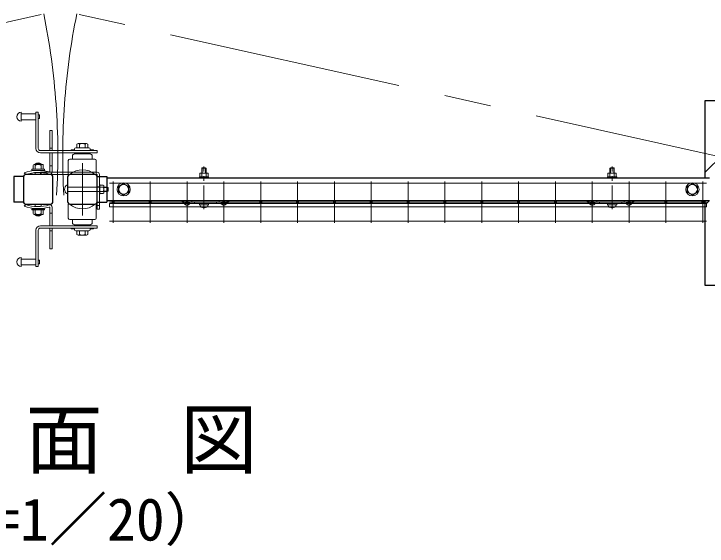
# Model space of a CAD drawing. Units: millimetres, scale not verified. Extents: x -4200 to 4200, y -2970 to 2970.
# Drawn here: x 1115 to 2056, y 1404 to 2126 of the extents above; entities that cross this region are included whole.
import ezdxf
from ezdxf.enums import TextEntityAlignment as Align

# ---------------------------------------------------------------- set-up
doc = ezdxf.new("R2010")
doc.units = ezdxf.units.MM
doc.header["$LTSCALE"] = 10
doc.linetypes.add('USER1', pattern=[50.8, 31.75, -6.35, 6.35, -6.35])
for name, color, linetype, lineweight in [('0-0_D-STR4', 7, 'Continuous', 25), ('0-1_D-STR-DIM', 7, 'Continuous', 13), ('0-5_D-STR1', 1, 'Continuous', 25), ('0-6_D-BMK', 2, 'USER1', 13), ('0-7_D-STR-TXT', 7, 'Continuous', 13), ('0-8_D-STR3', 3, 'Continuous', 13), ('0-A_D-DCR-HCH', 7, 'Continuous', 13), ('0-B_D-STR2', 7, 'Continuous', 13)]:
    doc.layers.add(name, color=color, linetype=linetype, lineweight=lineweight)
doc.styles.add('ＭＳ ゴシック', font='')
doc.styles.get('ＭＳ ゴシック').set_extended_font_data('MS Gothic')

# ---------------------------------------------------------------- blocks, each defined once
blk = doc.blocks.new('A$C5ded3bdc')
at = {"layer": '0-6_D-BMK'}
blk.add_line((0, -75), (0, 504), dxfattribs=at)
at = {"layer": '0-8_D-STR3'}
for p, q in [((-23, 484), (-30, 477)), ((30, 477), (-30, 477)), ((-30, 477), (-30, 413)), ((-23, 484), (-23, 413)), ((23, 484), (-23, 484)), ((23, 484), (23, 413)), ((23, 484), (30, 477)), ((30, 477), (30, 413)), ((-57.5, 404.8), (-57.5, 363)), ((-43.3, 413), (43.3, 413)), ((-29.1, 404.8), (-29.1, 363)), ((29.1, 404.8), (29.1, 363)), ((57.5, 404.8), (57.5, 363)), ((-62.5, 363), (62.5, 363)), ((-62.5, 347), (-62.5, 363)), ((-62.5, 347), (62.5, 347)), ((-57.5, 363), (57.5, 363)), ((62.5, 347), (62.5, 363)), ((-62.5, 0), (62.5, 0)), ((-62.5, -16), (-62.5, 0)), ((62.5, -16), (62.5, 0)), ((-62.5, -16), (62.5, -16)), ((-51.8, -16), (51.8, -16)), ((-51.8, -31.3), (-51.8, -16)), ((51.8, -31.6), (51.8, -16))]:
    blk.add_line(p, q, dxfattribs=at)
for centre, radius, start, end in [((-43.3, 396.6), 16.4, 30, 150), ((0, 357.2), 55.8, 58.543, 121.457), ((43.3, 396.6), 16.4, 30, 150), ((-32.8, -31.3), 19, 180, 253.92714), ((0.7, 85), 140, 253.92714, 285.41383), ((32.8, -31.6), 19, 285.41383, 0)]:
    blk.add_arc(centre, radius, start, end, dxfattribs=at)

msp = doc.modelspace()

# ---------------------------------------------------------------- linework, layer by layer
at = {"layer": '0-0_D-STR4'}
msp.add_lwpolyline([(2053.16, 1872.85), (2053.16, 1758.35), (2303.16, 1758.35), (2303.16, 2008.35), (2053.16, 2008.35), (2053.16, 1903.85)], dxfattribs=at)
at = {"layer": '0-5_D-STR1'}
for p, q in [((1128.16, 1905.15), (1128.16, 1871.55)), ((1164.96, 1908.35), (1131.36, 1908.35)), ((1168.16, 1871.55), (1168.16, 1905.15)), ((1188.16, 1905.15), (1188.16, 1871.55)), ((1224.96, 1908.35), (1191.36, 1908.35)), ((1228.09, 1905.8), (1241.16, 1905.8)), ((1228.16, 1871.55), (1228.16, 1905.15)), ((1241.15, 1903.85), (2059.15, 1903.85)), ((1241.16, 1905.8), (1241.16, 1870.9)), ((2059.15, 1872.85), (1241.15, 1872.85)), ((1128.23, 1870.9), (1115.16, 1870.9)), ((1131.36, 1868.35), (1164.96, 1868.35)), ((1191.36, 1868.35), (1224.96, 1868.35)), ((1228.09, 1870.9), (1241.16, 1870.9))]:
    msp.add_line(p, q, dxfattribs=at)
msp.add_lwpolyline([(1128.23, 1905.8), (1115.16, 1905.8), (1115.16, 1870.9)], dxfattribs=at)
for centre, start, end in [((1131.36, 1905.15), 90, 180), ((1164.96, 1905.15), 0, 90), ((1191.36, 1905.15), 90, 180), ((1224.96, 1905.15), 0, 90), ((1131.36, 1871.55), 180, 270), ((1164.96, 1871.55), 270, 0), ((1191.36, 1871.55), 180, 270), ((1224.96, 1871.55), 270, 0)]:
    msp.add_arc(centre, 3.2, start, end, dxfattribs=at)
at = {"layer": '0-6_D-BMK'}
for p, q in [((222.47, 1919.2), (1155.7, 2126.37)), ((2133.84, 1919.2), (1200.63, 2126.37)), ((1208.16, 1852.95), (1208.16, 1923.75))]:
    msp.add_line(p, q, dxfattribs=at)
for centre, radius, start, end in [((220.13, 1936.03), 954.73, 356.664, 11.49985), ((2136.17, 1936.01), 954.72, 168.49887, 183.33466)]:
    msp.add_arc(centre, radius, start, end, dxfattribs=at)
at = {"layer": '0-8_D-STR3'}
for p, q in [((1125.16, 1992.85), (1125.16, 1980.85)), ((1145.16, 1990.85), (1125.16, 1990.85)), ((1145.16, 1992.85), (1148.16, 1992.85)), ((1145.16, 1992.85), (1145.16, 1943.85)), ((1148.16, 1992.85), (1148.16, 1943.85)), ((1150.16, 1989.35), (1148.16, 1989.35)), ((1150.16, 1989.35), (1150.16, 1984.35)), ((1145.16, 1982.85), (1125.16, 1982.85)), ((1150.16, 1984.35), (1148.16, 1984.35)), ((1167.16, 1968.35), (1164.16, 1968.35)), ((1164.16, 1940.85), (1164.16, 1968.35)), ((1167.16, 1940.85), (1167.16, 1968.35)), ((1200.55, 1949.65), (1200.55, 1944.85)), ((1202.38, 1950.35), (1213.72, 1950.35)), ((1204.3, 1949.65), (1204.3, 1944.85)), ((1211.8, 1949.65), (1211.8, 1944.85)), ((1215.55, 1949.65), (1215.55, 1944.85)), ((1151.16, 1940.85), (1228.16, 1940.85)), ((1167.16, 1944.35), (1164.16, 1944.35)), ((1193.05, 1941.85), (1197.05, 1941.85)), ((1193.05, 1941.85), (1193.05, 1940.85)), ((1197.55, 1943.35), (1197.55, 1942.35)), ((1199.05, 1944.85), (1217.05, 1944.85)), ((1200.55, 1944.85), (1215.55, 1944.85)), ((1218.55, 1943.35), (1218.55, 1942.35)), ((1219.05, 1941.85), (1223.05, 1941.85)), ((1223.05, 1941.85), (1223.05, 1940.85)), ((1228.16, 1940.85), (1228.16, 1937.85)), ((1151.16, 1937.85), (1228.16, 1937.85)), ((1164.16, 1937.85), (1164.16, 1912.97)), ((1167.16, 1937.85), (1167.16, 1911.85)), ((1191.05, 1929.35), (1225.05, 1929.35)), ((1194.55, 1933.35), (1194.55, 1929.35)), ((1194.55, 1929.35), (1221.55, 1929.35)), ((1196.78, 1936.25), (1198.4, 1937.85)), ((1197.55, 1936.35), (1218.55, 1936.35)), ((1198.4, 1937.85), (1199.45, 1936.78)), ((1199.01, 1936.35), (1199.45, 1936.78)), ((1207.3, 1937.85), (1207.3, 1936.35)), ((1207.3, 1937.85), (1208.8, 1937.85)), ((1208.8, 1937.85), (1208.8, 1936.35)), ((1217.71, 1937.85), (1216.66, 1936.78)), ((1217.09, 1936.35), (1216.66, 1936.78)), ((1219.33, 1936.25), (1217.71, 1937.85)), ((1221.55, 1933.35), (1221.55, 1929.35)), ((1141.34, 1920.73), (1141.34, 1915.73)), ((1153.55, 1922.13), (1142.75, 1922.13)), ((1144.15, 1922.73), (1144.15, 1922.12)), ((1144.15, 1922.73), (1152.16, 1922.73)), ((1144.15, 1920.73), (1144.15, 1915.69)), ((1144.65, 1923.07), (1144.65, 1922.12)), ((1151.66, 1923.08), (1151.66, 1922.15)), ((1152.16, 1922.73), (1152.16, 1922.15)), ((1152.16, 1920.73), (1152.16, 1915.69)), ((1154.93, 1920.73), (1154.93, 1915.64)), ((1164.16, 1920.35), (1167.16, 1920.35)), ((1189.05, 1927.35), (1189.05, 1908.35)), ((1227.05, 1927.35), (1227.05, 1908.35)), ((1131.18, 1908.35), (1129.16, 1910.57)), ((1156.55, 1915.69), (1139.75, 1915.69)), ((1139.75, 1915.69), (1139.75, 1914.09)), ((1139.75, 1914.09), (1156.55, 1914.09)), ((1144.15, 1908.35), (1144.15, 1911.16)), ((1151.36, 1911.55), (1228.16, 1911.55)), ((1151.36, 1911.55), (1151.36, 1908.35)), ((1152.16, 1908.35), (1152.16, 1911.16)), ((1156.55, 1915.69), (1156.55, 1914.09)), ((1151.36, 1908.35), (1228.16, 1908.35)), ((1189.05, 1908.35), (1190.89, 1908.35)), ((1228.16, 1861.55), (1228.16, 1908.35)), ((1186.98, 1894.12), (1188.16, 1894.12)), ((1188.16, 1894.12), (1188.16, 1882.57)), ((1231.36, 1891.55), (1228.16, 1891.55)), ((1231.36, 1894.85), (1232.06, 1894.85)), ((1231.36, 1881.85), (1231.36, 1894.85)), ((1232.06, 1881.85), (1232.06, 1894.85)), ((1232.06, 1894.12), (1236.48, 1894.12)), ((1237.36, 1884.02), (1237.36, 1892.68)), ((1264.16, 1896.1), (1257.16, 1892.06)), ((1257.16, 1892.06), (1257.16, 1884.64)), ((1264.16, 1896.1), (1271.16, 1892.06)), ((1271.16, 1892.06), (1271.16, 1884.64)), ((2036.15, 1896.1), (2029.15, 1892.06)), ((2029.15, 1892.06), (2029.15, 1884.64)), ((2036.15, 1896.1), (2043.15, 1892.06)), ((2043.15, 1892.06), (2043.15, 1884.64)), ((1186.98, 1882.57), (1188.16, 1882.57)), ((1188.16, 1891.35), (1231.36, 1891.35)), ((1188.16, 1885.35), (1231.36, 1885.35)), ((1232.06, 1891.23), (1236.48, 1891.23)), ((1232.06, 1885.46), (1236.48, 1885.46)), ((1232.06, 1882.57), (1236.48, 1882.57)), ((1242.46, 1891.35), (1237.36, 1891.35)), ((1243.16, 1890.65), (1237.36, 1890.65)), ((1243.16, 1886.05), (1237.36, 1886.05)), ((1242.46, 1885.35), (1237.36, 1885.35)), ((1242.46, 1885.35), (1242.46, 1891.35)), ((1243.16, 1890.65), (1242.46, 1891.35)), ((1243.16, 1886.05), (1242.46, 1885.35)), ((1243.16, 1886.05), (1243.16, 1890.65)), ((1264.16, 1880.6), (1257.16, 1884.64)), ((1264.16, 1880.6), (1271.16, 1884.64)), ((2036.15, 1880.6), (2029.15, 1884.64)), ((2036.15, 1880.6), (2043.15, 1884.64)), ((1231.36, 1881.85), (1232.06, 1881.85)), ((1131.18, 1867.85), (1129.16, 1865.63)), ((1144.15, 1868.35), (1144.15, 1865.04)), ((1152.16, 1868.35), (1152.16, 1865.04)), ((1164.16, 1838.85), (1164.16, 1863.23)), ((1167.16, 1838.85), (1167.16, 1864.35)), ((1189.05, 1868.35), (1190.89, 1868.35)), ((1189.05, 1849.35), (1189.05, 1868.35)), ((1225.55, 1868.35), (1227.05, 1868.35)), ((1227.05, 1849.35), (1227.05, 1868.35)), ((1231.36, 1866.55), (1228.16, 1866.55)), ((1343.45, 1871.34), (1344.49, 1872.55)), ((1343.45, 1871.34), (1348.16, 1867.28)), ((1344.49, 1872.55), (1349.2, 1868.49)), ((1353.08, 1870.33), (1351.1, 1868.52)), ((1354.16, 1869.15), (1352.18, 1867.34)), ((1354.16, 1870.75), (1356.66, 1870.75)), ((1354.16, 1869.15), (1396.16, 1869.15)), ((1356.66, 1872.55), (1393.66, 1872.55)), ((1356.66, 1870.75), (1356.66, 1872.55)), ((1393.66, 1870.75), (1356.66, 1870.75)), ((1360.16, 1870.75), (1360.16, 1869.15)), ((1390.16, 1870.75), (1390.16, 1869.15)), ((1393.66, 1870.75), (1393.66, 1872.55)), ((1393.66, 1870.75), (1396.16, 1870.75)), ((1396.16, 1869.15), (1398.15, 1867.34)), ((1397.24, 1870.33), (1399.22, 1868.52)), ((1405.83, 1872.55), (1401.12, 1868.49)), ((1406.88, 1871.34), (1402.17, 1867.28)), ((1406.88, 1871.34), (1405.83, 1872.55)), ((1893.44, 1871.34), (1894.48, 1872.55)), ((1893.44, 1871.34), (1898.15, 1867.28)), ((1894.48, 1872.55), (1899.19, 1868.49)), ((1903.08, 1870.33), (1901.09, 1868.52)), ((1904.15, 1869.15), (1902.17, 1867.34)), ((1904.15, 1870.75), (1906.65, 1870.75)), ((1904.15, 1869.15), (1946.15, 1869.15)), ((1906.65, 1872.55), (1943.65, 1872.55)), ((1906.65, 1870.75), (1906.65, 1872.55)), ((1943.65, 1870.75), (1906.65, 1870.75)), ((1910.15, 1870.75), (1910.15, 1869.15)), ((1940.15, 1870.75), (1940.15, 1869.15)), ((1943.65, 1870.75), (1943.65, 1872.55)), ((1943.65, 1870.75), (1946.15, 1870.75)), ((1946.15, 1869.15), (1948.14, 1867.34)), ((1947.23, 1870.33), (1949.22, 1868.52)), ((1955.82, 1872.55), (1951.11, 1868.49)), ((1956.87, 1871.34), (1952.16, 1867.28)), ((1956.87, 1871.34), (1955.82, 1872.55)), ((1139.75, 1862.1), (1156.55, 1862.1)), ((1141.34, 1855.47), (1141.34, 1860.47)), ((1153.55, 1854.06), (1142.75, 1854.06)), ((1144.15, 1855.47), (1144.15, 1860.5)), ((1144.15, 1853.47), (1144.15, 1854.08)), ((1144.65, 1853.13), (1144.65, 1854.08)), ((1151.66, 1853.12), (1151.66, 1854.05)), ((1152.16, 1855.47), (1152.16, 1860.5)), ((1152.16, 1853.47), (1152.16, 1854.05)), ((1154.93, 1855.47), (1154.93, 1860.55)), ((1156.55, 1860.5), (1156.55, 1862.1)), ((1164.16, 1855.85), (1167.16, 1855.85)), ((1144.15, 1853.47), (1152.16, 1853.47)), ((1191.05, 1847.35), (1225.05, 1847.35)), ((1194.55, 1847.35), (1221.55, 1847.35)), ((1194.55, 1843.35), (1194.55, 1847.35)), ((1221.55, 1843.35), (1221.55, 1847.35)), ((1151.16, 1838.85), (1228.16, 1838.85)), ((1151.16, 1835.85), (1228.16, 1835.85)), ((1164.16, 1835.85), (1164.16, 1807.85)), ((1167.16, 1835.85), (1167.16, 1807.85)), ((1193.05, 1834.85), (1193.05, 1835.85)), ((1196.78, 1840.45), (1198.4, 1838.85)), ((1197.55, 1840.35), (1218.55, 1840.35)), ((1198.4, 1838.85), (1199.45, 1839.92)), ((1199.01, 1840.35), (1199.45, 1839.92)), ((1207.3, 1838.85), (1207.3, 1840.35)), ((1207.3, 1838.85), (1208.8, 1838.85)), ((1208.8, 1838.85), (1208.8, 1840.35)), ((1217.09, 1840.35), (1216.66, 1839.92)), ((1217.71, 1838.85), (1216.66, 1839.92)), ((1219.33, 1840.45), (1217.71, 1838.85)), ((1223.05, 1834.85), (1223.05, 1835.85)), ((1228.16, 1835.85), (1228.16, 1838.85)), ((1145.16, 1783.85), (1145.16, 1832.85)), ((1148.16, 1783.85), (1148.16, 1832.85)), ((1167.16, 1831.85), (1164.16, 1831.85)), ((1193.05, 1834.85), (1197.05, 1834.85)), ((1197.55, 1833.35), (1197.55, 1834.35)), ((1199.05, 1831.85), (1217.05, 1831.85)), ((1200.55, 1831.85), (1215.55, 1831.85)), ((1200.55, 1827.05), (1200.55, 1831.85)), ((1202.38, 1826.35), (1213.72, 1826.35)), ((1204.3, 1827.05), (1204.3, 1831.85)), ((1211.8, 1827.05), (1211.8, 1831.85)), ((1215.55, 1827.05), (1215.55, 1831.85)), ((1218.55, 1833.35), (1218.55, 1834.35)), ((1219.05, 1834.85), (1223.05, 1834.85)), ((1167.16, 1807.85), (1164.16, 1807.85)), ((1125.16, 1783.85), (1125.16, 1795.85)), ((1145.16, 1793.85), (1125.16, 1793.85)), ((1150.16, 1792.35), (1148.16, 1792.35)), ((1150.16, 1787.35), (1150.16, 1792.35)), ((1145.16, 1785.85), (1125.16, 1785.85)), ((1145.16, 1783.85), (1148.16, 1783.85)), ((1150.16, 1787.35), (1148.16, 1787.35))]:
    msp.add_line(p, q, dxfattribs=at)
for points in [[(1228.16, 1861.55), (1231.36, 1861.55), (1231.36, 1908.35)], [(1156.55, 1860.5), (1139.75, 1860.5), (1139.75, 1862.1)]]:
    msp.add_lwpolyline(points, dxfattribs=at)
for centre, radius in [((1264.16, 1888.35), 9), ((1264.16, 1888.35), 6.71), ((2036.15, 1888.35), 9), ((2036.15, 1888.35), 6.71)]:
    msp.add_circle(centre, radius, dxfattribs=at)
for centre, radius, start, end in [((1125.16, 1986.85), 6, 90, 270), ((1202.43, 1947.49), 2.86, 49.03058, 130.96942), ((1208.05, 1939.95), 10.39, 68.85295, 111.14705), ((1213.68, 1947.49), 2.86, 49.04069, 130.95931), ((1151.16, 1943.85), 6, 180, 270), ((1151.16, 1943.85), 3, 180, 270), ((1197.05, 1942.35), 0.5, 270, 0), ((1199.05, 1943.35), 1.5, 90, 180), ((1217.05, 1943.35), 1.5, 0, 90), ((1219.05, 1942.35), 0.5, 180, 270), ((1191.05, 1927.35), 2, 90, 180), ((1197.55, 1933.35), 3, 90, 180), ((1218.55, 1933.35), 3, 0, 90), ((1225.05, 1927.35), 2, 0, 90), ((1142.75, 1920.73), 1.4, 0.08393, 179.91608), ((1148.16, 1917.72), 6.41, 51.35253, 128.64959), ((1148.16, 1915.72), 6.41, 51.35253, 128.64959), ((1153.55, 1920.75), 1.39, 359.29901, 180.70018), ((1148.16, 1861.09), 53, 73.87238, 111.00754), ((1148.16, 1861.32), 50, 72.42905, 109.85261), ((1163.16, 1912.97), 1, 253.8728, 0.00001), ((1164.16, 1911.85), 3, 252.42887, 0.00001), ((1208.22, 1888.97), 26, 48.18801, 131.81207), ((1228.16, 1908.35), 3.2, 0, 90), ((1191.11, 1888.35), 7.1, 125.5469, 234.4531), ((1235.74, 1892.68), 1.62, 297.07996, 62.92004), ((1232.21, 1888.35), 5.15, 325.92454, 34.07546), ((1235.74, 1884.02), 1.62, 297.07996, 62.92004), ((1148.16, 1915.1), 53, 248.99246, 286.12762), ((1148.16, 1914.88), 50, 250.14739, 287.57095), ((1163.16, 1863.23), 1, 359.99999, 106.1272), ((1164.16, 1864.35), 3, 359.99999, 107.57113), ((1208.22, 1887.73), 26, 228.18793, 311.81207), ((1350.13, 1869.58), 3.03, 229.26286, 312.38442), ((1350.13, 1869.58), 1.43, 229.26286, 312.38442), ((1354.16, 1869.15), 1.6, 90, 132.38442), ((1396.16, 1869.15), 1.6, 47.61558, 90), ((1400.19, 1869.58), 3.03, 227.61558, 310.73714), ((1400.19, 1869.58), 1.43, 227.61558, 310.73714), ((1900.13, 1869.58), 3.03, 229.26286, 312.38442), ((1900.13, 1869.58), 1.43, 229.26286, 312.38442), ((1904.15, 1869.15), 1.6, 90, 132.38442), ((1946.15, 1869.15), 1.6, 47.61558, 90), ((1950.18, 1869.58), 3.03, 227.61558, 310.73714), ((1950.18, 1869.58), 1.43, 227.61558, 310.73714), ((1142.75, 1855.47), 1.4, 180.08392, 359.91607), ((1148.16, 1860.48), 6.41, 231.35041, 308.64747), ((1153.55, 1855.45), 1.39, 179.29982, 0.70099), ((1148.16, 1858.48), 6.41, 231.35041, 308.64747), ((1191.05, 1849.35), 2, 180, 270), ((1225.05, 1849.35), 2, 270, 0), ((1151.16, 1832.85), 6, 90, 180), ((1151.16, 1832.85), 3, 90, 180), ((1197.55, 1843.35), 3, 180, 270), ((1218.55, 1843.35), 3, 270, 0), ((1197.05, 1834.35), 0.5, 0, 90), ((1199.05, 1833.35), 1.5, 180, 270), ((1202.43, 1829.21), 2.86, 229.03058, 310.96942), ((1208.05, 1836.74), 10.39, 248.85295, 291.14705), ((1213.68, 1829.21), 2.86, 229.04069, 310.95931), ((1217.05, 1833.35), 1.5, 270, 0), ((1219.05, 1834.35), 0.5, 90, 180), ((1125.16, 1789.85), 6, 90, 270)]:
    msp.add_arc(centre, radius, start, end, dxfattribs=at)
at = {"layer": '0-A_D-DCR-HCH'}
for p, q in [((2053.16, 1911.23), (2150.27, 2008.35)), ((2055.15, 1869.03), (2058.97, 1872.85))]:
    msp.add_line(p, q, dxfattribs=at)
at = {"layer": '0-B_D-STR2'}
for p, q in [((2055.16, 1896.83), (1245.16, 1896.83)), ((1250.16, 1899.03), (1250.16, 1843.03)), ((1300.16, 1899.03), (1300.16, 1843.03)), ((1350.16, 1899.03), (1350.16, 1843.03)), ((1400.16, 1899.03), (1400.16, 1843.03)), ((1450.16, 1899.03), (1450.16, 1843.03)), ((1500.16, 1899.03), (1500.16, 1843.03)), ((1550.16, 1899.03), (1550.16, 1843.03)), ((1600.16, 1899.03), (1600.16, 1843.03)), ((1650.16, 1899.03), (1650.16, 1843.03)), ((1700.16, 1899.03), (1700.16, 1843.03)), ((1750.16, 1899.03), (1750.16, 1843.03)), ((1800.16, 1899.03), (1800.16, 1843.03)), ((1850.16, 1899.03), (1850.16, 1843.03)), ((1900.16, 1899.03), (1900.16, 1843.03)), ((1950.16, 1899.03), (1950.16, 1843.03)), ((2000.16, 1899.03), (2000.16, 1843.03)), ((2050.16, 1899.03), (2050.16, 1843.03)), ((2055.15, 1869.25), (1245.15, 1869.25)), ((1245.15, 1864.75), (1245.15, 1869.25)), ((2055.15, 1864.75), (1245.15, 1864.75)), ((2055.16, 1871.03), (1245.16, 1871.03)), ((2055.15, 1864.75), (2055.15, 1869.25)), ((2055.16, 1845.22), (1245.16, 1845.22))]:
    msp.add_line(p, q, dxfattribs=at)
for centre in [(1250.15, 1871.05), (1300.15, 1871.05), (1350.16, 1871.05), (1400.16, 1871.05), (1450.16, 1871.05), (1500.16, 1871.05), (1550.16, 1871.05), (1600.16, 1871.05), (1650.16, 1871.05), (1700.16, 1871.05), (1750.16, 1871.05), (1800.15, 1871.05), (1850.15, 1871.05), (1900.15, 1871.05), (1950.16, 1871.05), (2000.16, 1871.05), (2050.15, 1871.05)]:
    msp.add_circle(centre, 1.8, dxfattribs=at)

# ---------------------------------------------------------------- block references
at = {"layer": '0-1_D-STR-DIM', "xscale": 0.1, "yscale": 0.1}
for p in [(1373.16, 1869.15), (1927.16, 1869.15)]:
    msp.add_blockref('A$C5ded3bdc', p, dxfattribs=at)

# ---------------------------------------------------------------- texts
at = {"layer": '0-7_D-STR-TXT', "style": 'ＭＳ ゴシック'}
for s, height, p in [('平\u3000面\u3000図', 76.98, (920.76, 1487.8)), ('（S=1／20）', 57.7, (966.24, 1394.61))]:
    msp.add_text(s, height=height, dxfattribs=at).set_placement(p, align=Align.BOTTOM_LEFT)

doc.saveas('drawing.dxf')
